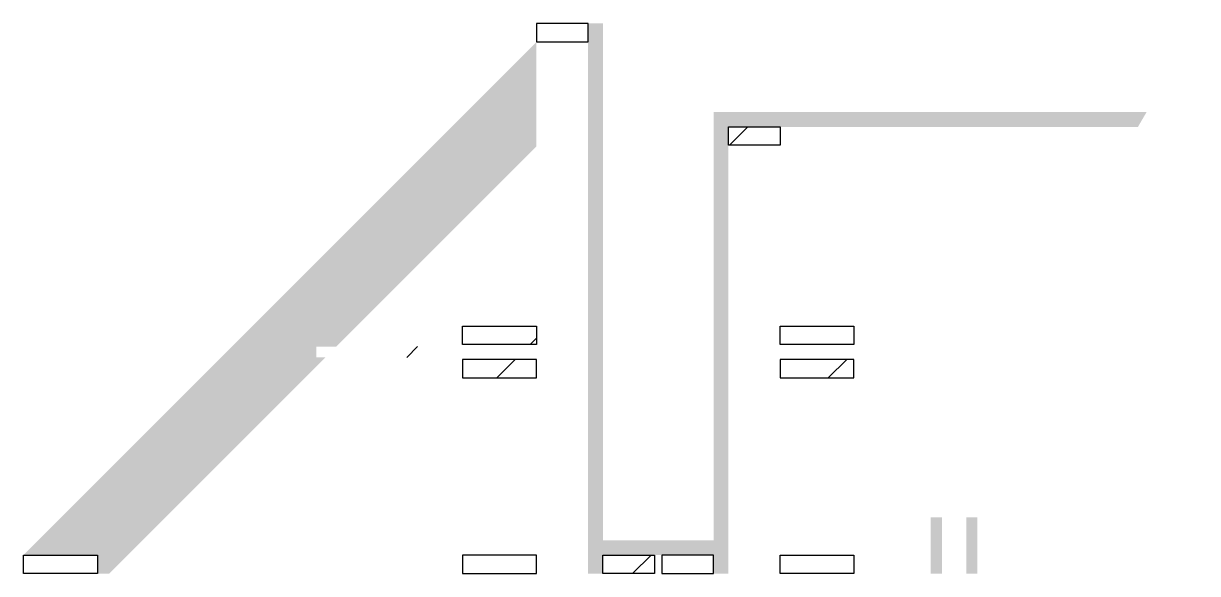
# Model space of a CAD drawing. Header units: metres. Extents: x -21162 to -15632, y 9308 to 10636.
# Drawn here: x -21161.6 to -20684.4, y 10337.3 to 10560.8 of the extents above; entities that cross this region are included whole.
import ezdxf

# ---------------------------------------------------------------- set-up
doc = ezdxf.new("R2010")
doc.units = ezdxf.units.M
for name, color, linetype in [('COTA', 241, 'Continuous'), ('Hachura', 253, 'Continuous'), ('Madeira', 126, 'Continuous')]:
    doc.layers.add(name, color=color, linetype=linetype)

msp = doc.modelspace()

# ---------------------------------------------------------------- hatches: boundary and pattern name
at = {"layer": 'COTA'}
h = msp.add_hatch(dxfattribs=at)
h.set_pattern_fill('AR-CONC', scale=4)
h.paths.add_polyline_path([(-20926.1, 10560.8), (-20926.1, 10350.8), (-20881.1, 10350.8), (-20881.1, 10524.8), (-20705.1, 10524.8), (-20684.4, 10560.8)])
h = msp.add_hatch(dxfattribs=at)
h.set_pattern_fill('AR-CONC', scale=4)
h.paths.add_polyline_path([(-20923.9, 10450.3), (-20909, 10450.3), (-20909, 10450.3), (-20909, 10465.8), (-20909, 10465.8), (-20923.9, 10465.8), (-20923.9, 10465.8), (-20923.9, 10450.3)])
h = msp.add_hatch(dxfattribs=at)
h.set_pattern_fill('AR-CONC', scale=4)
h.paths.add_polyline_path([(-20898.6, 10450.3), (-20883.7, 10450.3), (-20883.7, 10450.3), (-20883.7, 10465.8), (-20883.7, 10465.8), (-20898.6, 10465.8), (-20898.6, 10465.8), (-20898.6, 10450.3)])
h = msp.add_hatch(dxfattribs=at)
h.set_pattern_fill('AR-CONC', scale=4)
h.paths.add_polyline_path([(-20912, 10352.8), (-20896.2, 10352.8), (-20896.2, 10352.8), (-20896.2, 10368.8), (-20896.2, 10368.8), (-20912, 10368.8), (-20912, 10368.8), (-20912, 10352.8)])
at = {"layer": 'Hachura'}
h = msp.add_hatch(dxfattribs=at)
h.set_pattern_fill('ANSI31', scale=30)
h.paths.add_polyline_path([(-20953.1, 10560.8), (-20932.1, 10560.8), (-20932.1, 10553.3), (-20953.1, 10553.3)])
h = msp.add_hatch(color=8, dxfattribs=at)
h.dxf.hatch_style = 1
h.paths.add_polyline_path([(-20926.1, 10560.8), (-20932.1, 10560.8), (-20932.1, 10560.8), (-20932.1, 10337.3), (-20932.1, 10337.3), (-20926.1, 10337.3), (-20926.1, 10337.3), (-20926.1, 10560.8)])
h = msp.add_hatch(color=8, dxfattribs=at)
h.dxf.hatch_style = 1
h.paths.add_polyline_path([(-20953.1, 10510.9), (-20953.1, 10553.3), (-21161.6, 10344.8), (-21131.5, 10344.8), (-21131.5, 10337.3), (-21126.7, 10337.3), (-21038.9, 10425.1), (-21042.6, 10425.1), (-21042.6, 10429.5), (-21034.5, 10429.5)])
h = msp.add_hatch(color=8, dxfattribs=at)
h.dxf.hatch_style = 1
h.paths.add_polyline_path([(-20705.1, 10524.8), (-20881.1, 10524.8), (-20881.1, 10524.8), (-20881.1, 10518.8), (-20881.1, 10518.8), (-20708.6, 10518.8), (-20708.6, 10518.8), (-20705.1, 10524.8)])
h = msp.add_hatch(color=8, dxfattribs=at)
h.dxf.hatch_style = 1
h.paths.add_polyline_path([(-20875.1, 10518.8), (-20881.1, 10518.8), (-20881.1, 10518.8), (-20881.1, 10337.3), (-20881.1, 10337.3), (-20875.1, 10337.3), (-20875.1, 10337.3), (-20875.1, 10518.8)])
h = msp.add_hatch(dxfattribs=at)
h.set_pattern_fill('ANSI31', scale=30)
h.paths.add_polyline_path([(-20875.1, 10518.8), (-20854.1, 10518.8), (-20854.1, 10511.3), (-20875.1, 10511.3)])
h = msp.add_hatch(dxfattribs=at)
h.set_pattern_fill('ANSI31', scale=30)
h.paths.add_polyline_path([(-20953.1, 10430.3), (-20953.1, 10437.8), (-20983.2, 10437.8), (-20983.2, 10430.3)])
h = msp.add_hatch(dxfattribs=at)
h.set_pattern_fill('ANSI31', scale=30)
h.paths.add_polyline_path([(-20824.1, 10430.3), (-20824.1, 10437.8), (-20854.1, 10437.8), (-20854.1, 10430.3)])
h = msp.add_hatch(dxfattribs=at)
h.set_pattern_fill('ANSI32', scale=20)
h.paths.add_polyline_path([(-21042.6, 10425.1), (-21042.6, 10429.5), (-20997.6, 10429.5), (-20997.6, 10425.1)])
h = msp.add_hatch(dxfattribs=at)
h.set_pattern_fill('ANSI31', scale=30)
h.paths.add_polyline_path([(-20983.2, 10416.8), (-20953.1, 10416.8), (-20953.1, 10424.3), (-20983.2, 10424.3)])
h = msp.add_hatch(dxfattribs=at)
h.set_pattern_fill('ANSI31', scale=30)
h.paths.add_polyline_path([(-20854.1, 10416.8), (-20824.1, 10416.8), (-20824.1, 10424.3), (-20854.1, 10424.3)])
h = msp.add_hatch(color=8, dxfattribs=at)
h.dxf.hatch_style = 1
h.paths.add_polyline_path([(-20792.8, 10337.3), (-20788.3, 10337.3), (-20788.3, 10360.1), (-20792.8, 10360.1)])
h = msp.add_hatch(color=8, dxfattribs=at)
h.dxf.hatch_style = 1
h.paths.add_polyline_path([(-20778.4, 10337.3), (-20773.9, 10337.3), (-20773.9, 10360.1), (-20778.4, 10360.1)])
h = msp.add_hatch(color=8, dxfattribs=at)
h.dxf.hatch_style = 1
h.paths.add_polyline_path([(-20881.1, 10350.8), (-20926.1, 10350.8), (-20926.1, 10350.8), (-20926.1, 10344.8), (-20926.1, 10344.8), (-20881.1, 10344.8), (-20881.1, 10344.8), (-20881.1, 10350.8)])
h = msp.add_hatch(dxfattribs=at)
h.set_pattern_fill('ANSI31', scale=30)
h.paths.add_polyline_path([(-21131.5, 10337.3), (-21131.5, 10344.8), (-21161.6, 10344.8), (-21161.6, 10337.3)])
h = msp.add_hatch(dxfattribs=at)
h.set_pattern_fill('ANSI31', scale=30)
h.paths.add_polyline_path([(-20983.1, 10337.3), (-20953.1, 10337.3), (-20953.1, 10344.8), (-20983.1, 10344.8)])
h = msp.add_hatch(dxfattribs=at)
h.set_pattern_fill('ANSI31', scale=30)
h.paths.add_polyline_path([(-20926.1, 10344.8), (-20905.1, 10344.8), (-20905.1, 10337.3), (-20926.1, 10337.3)])
h = msp.add_hatch(dxfattribs=at)
h.set_pattern_fill('ANSI31', scale=30)
h.paths.add_polyline_path([(-20881.1, 10337.3), (-20881.1, 10344.8), (-20902.1, 10344.8), (-20902.1, 10337.3)])
h = msp.add_hatch(dxfattribs=at)
h.set_pattern_fill('ANSI31', scale=30)
h.paths.add_polyline_path([(-20824.1, 10344.8), (-20854.1, 10344.8), (-20854.1, 10337.3), (-20824.1, 10337.3)])

# ---------------------------------------------------------------- linework, layer by layer
at = {"layer": 'Madeira'}
for points in [[(-20953.1, 10553.3), (-20932.1, 10553.3), (-20932.1, 10560.8), (-20953.1, 10560.8)], [(-20854.1, 10511.3), (-20875.1, 10511.3), (-20875.1, 10518.8), (-20854.1, 10518.8)], [(-20983.2, 10437.8), (-20953.1, 10437.8), (-20953.1, 10430.3), (-20983.2, 10430.3)], [(-20854.1, 10437.8), (-20824.1, 10437.8), (-20824.1, 10430.3), (-20854.1, 10430.3)], [(-20983.2, 10416.8), (-20953.1, 10416.8), (-20953.1, 10424.3), (-20983.2, 10424.3)], [(-20854.1, 10416.8), (-20824.1, 10416.8), (-20824.1, 10424.3), (-20854.1, 10424.3)], [(-21161.6, 10344.8), (-21131.5, 10344.8), (-21131.5, 10337.3), (-21161.6, 10337.3)], [(-20983.1, 10337.3), (-20953.1, 10337.3), (-20953.1, 10344.8), (-20983.1, 10344.8)], [(-20905.1, 10337.3), (-20926.1, 10337.3), (-20926.1, 10344.8), (-20905.1, 10344.8)], [(-20902.1, 10337.3), (-20881.1, 10337.3), (-20881.1, 10344.8), (-20902.1, 10344.8)], [(-20824.1, 10337.3), (-20854.1, 10337.3), (-20854.1, 10344.8), (-20824.1, 10344.8)]]:
    msp.add_lwpolyline(points, close=True, dxfattribs=at)

doc.saveas('drawing.dxf')
